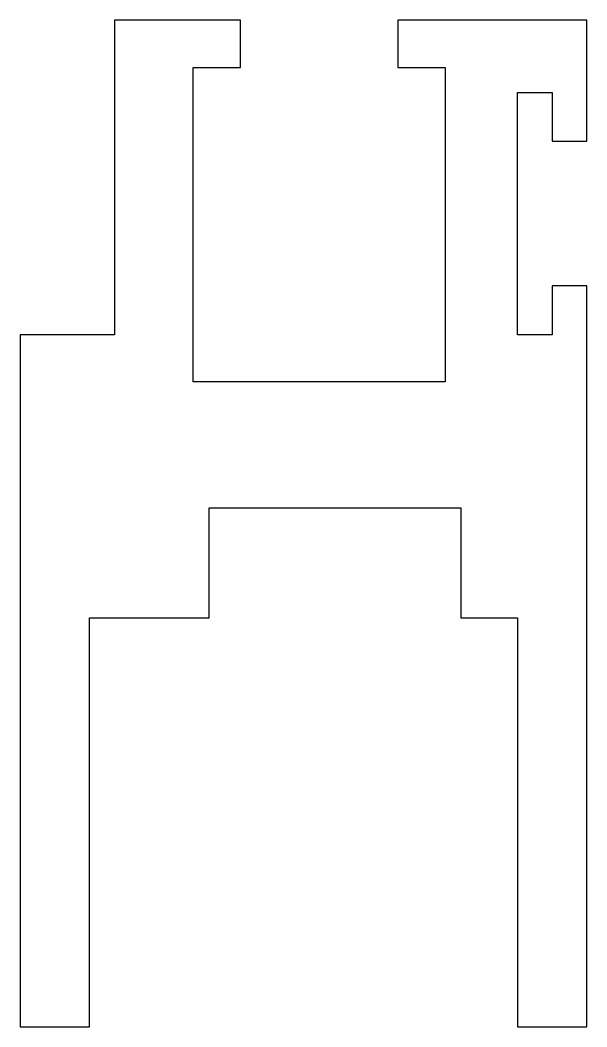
# Model space of a CAD drawing. Extents: x 253.8 to 271.8, y 229.5 to 261.5.
import ezdxf

# ---------------------------------------------------------------- set-up
doc = ezdxf.new("R2010")
doc.units = 0
doc.layers.add('ANA', color=220, linetype='CONTINUOUS')

msp = doc.modelspace()

# ---------------------------------------------------------------- linework, layer by layer
at = {"layer": 'ANA'}
msp.add_lwpolyline([(267.781, 245.994), (267.781, 242.494), (269.581, 242.494), (269.581, 229.494), (271.781, 229.494), (271.781, 253.044), (270.681, 253.044), (270.681, 251.494), (269.581, 251.494), (269.581, 259.194), (270.681, 259.194), (270.681, 257.644), (271.781, 257.644), (271.781, 261.494), (265.781, 261.494), (265.781, 259.994), (267.281, 259.994), (267.281, 249.994), (259.281, 249.994), (259.281, 259.994), (260.781, 259.994), (260.781, 261.494), (256.781, 261.494), (256.781, 251.494), (253.781, 251.494), (253.781, 229.494), (255.981, 229.494), (255.981, 242.494), (259.781, 242.494), (259.781, 245.994)], close=True, dxfattribs=at)

doc.saveas('drawing.dxf')
